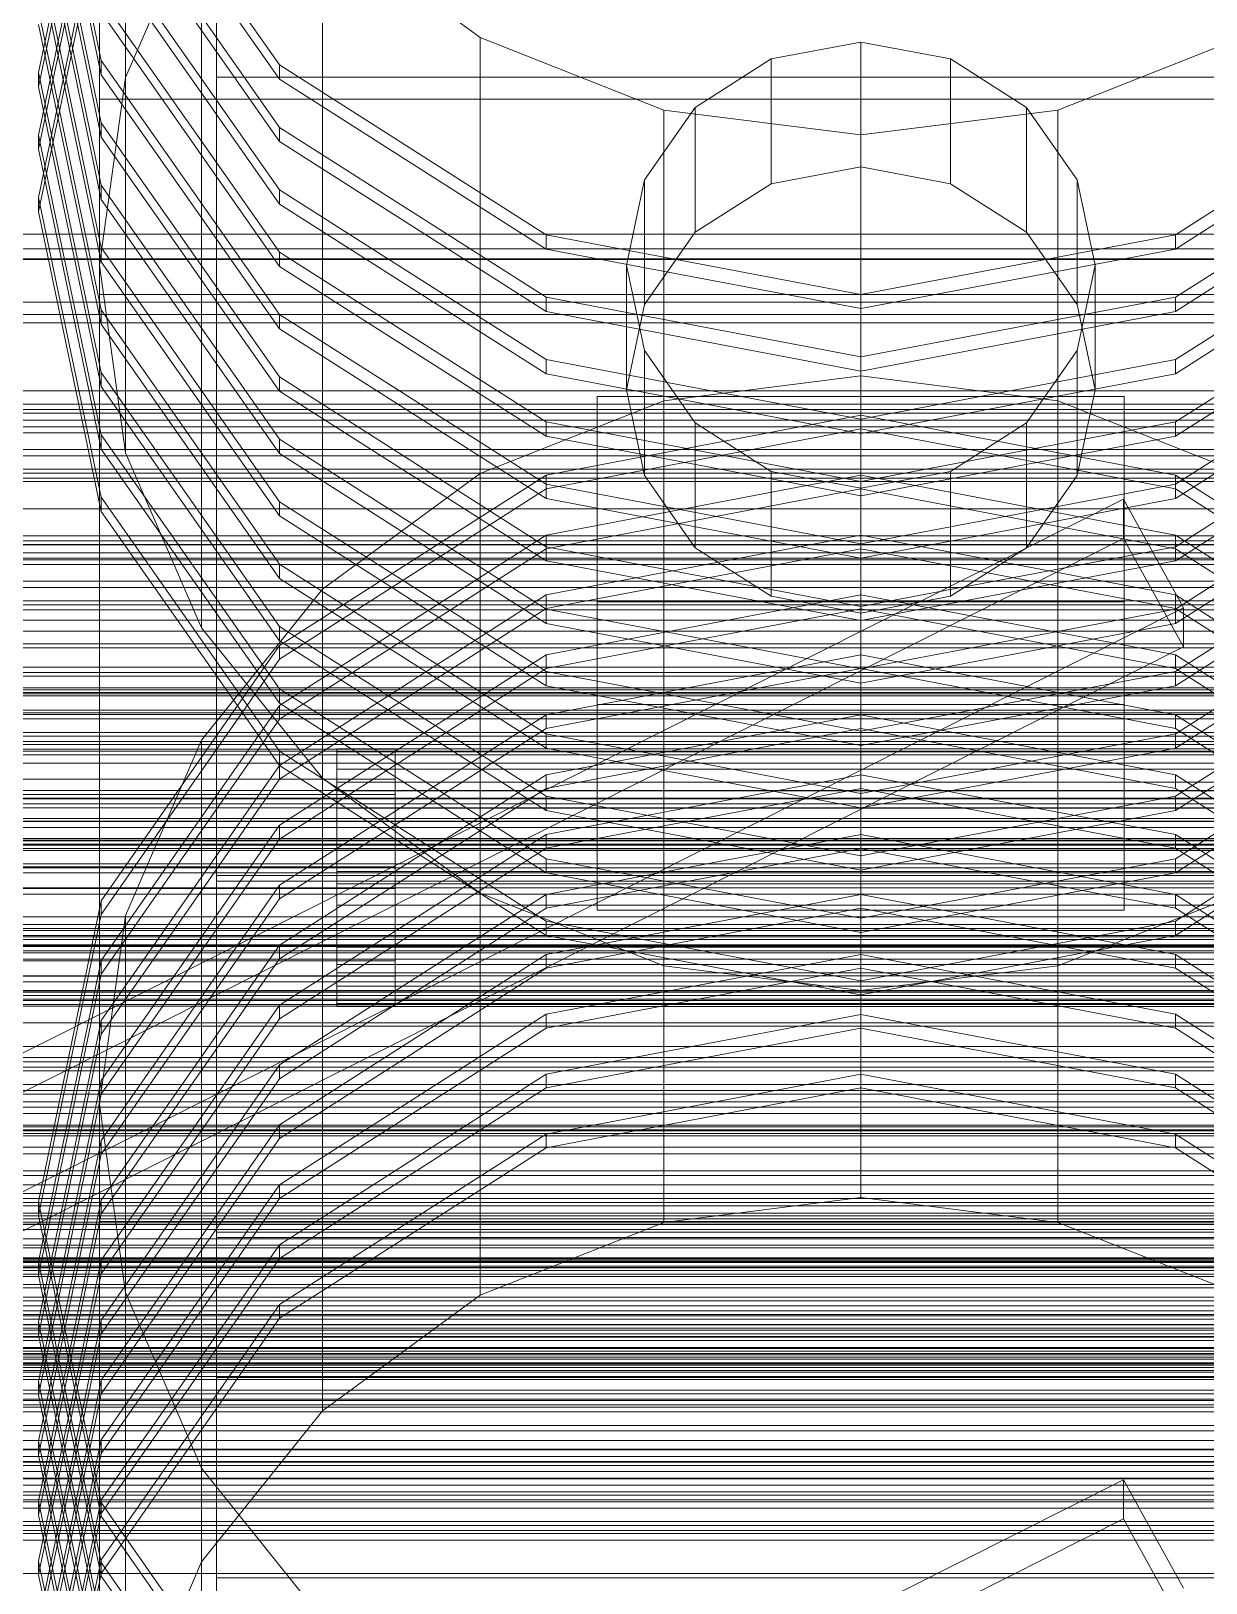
# Model space of a CAD drawing. Header units: millimetres. Extents: x -1970 to 59977, y -65068 to 6837.
# Drawn here: x 488.3 to 688.9, y -32630.4 to -32365.4 of the extents above; entities that cross this region are included whole.
import ezdxf

# ---------------------------------------------------------------- set-up
doc = ezdxf.new("R2010")
doc.units = ezdxf.units.MM
for name, color, linetype, lineweight in [('frontal_C01', 7, 'Continuous', 0), ('frontal_C02', 7, 'Continuous', 0), ('frontal_C03', 7, 'Continuous', 0), ('frontal_C03-dry', 7, 'Continuous', 0)]:
    doc.layers.add(name, color=color, linetype=linetype, lineweight=lineweight)

msp = doc.modelspace()

# ---------------------------------------------------------------- linework, layer by layer
at = {"layer": 'frontal_C01'}
for p, q in [((504.43, -32373.32), (504.43, -32227.219)), ((500, -32405.37), (500, -32259.269)), ((504.43, -32437.42), (504.43, -32291.319)), ((520, -32373.267), (520, -32312.392)), ((520, -32510.523), (520, -32312.392)), ((489.6, -32319.231), (500.287, -32370.411)), ((500.287, -32321.318), (489.6, -32372.497)), ((500.287, -32372.846), (489.6, -32321.666)), ((489.6, -32374.932), (500.287, -32323.753)), ((517.417, -32467.286), (517.417, -32321.185)), ((500.287, -32327.798), (530.722, -32371.186)), ((489.6, -32329.885), (500.287, -32381.064)), ((530.722, -32373.621), (500.287, -32330.233)), ((500.287, -32331.971), (489.6, -32383.151)), ((500.287, -32383.499), (489.6, -32332.32)), ((489.6, -32385.586), (500.287, -32334.406)), ((500.287, -32338.451), (530.722, -32381.839)), ((489.6, -32340.538), (500.287, -32391.717)), ((530.722, -32384.274), (500.287, -32340.886)), ((500.287, -32342.624), (489.6, -32393.804)), ((500.287, -32394.152), (489.6, -32342.973)), ((504.43, -32373.32), (517.417, -32343.454)), ((489.6, -32396.239), (500.287, -32345.059)), ((538.076, -32346.832), (565, -32366.511)), ((538.076, -32492.932), (538.076, -32346.832)), ((500.287, -32349.105), (530.722, -32392.492)), ((489.6, -32351.191), (500.287, -32402.37)), ((530.722, -32394.927), (500.287, -32351.54)), ((500.287, -32404.805), (489.6, -32353.626)), ((500.287, -32359.758), (530.722, -32403.146)), ((489.6, -32361.844), (500.287, -32413.024)), ((530.722, -32405.581), (500.287, -32362.193)), ((500.287, -32415.459), (489.6, -32364.279)), ((565, -32366.511), (596.354, -32378.882)), ((565, -32512.611), (565, -32366.511)), ((630, -32367.268), (614.693, -32370.168)), ((645.307, -32370.168), (630, -32367.268)), ((630, -32388.574), (630, -32367.268)), ((663.646, -32378.882), (695, -32366.511)), ((500.287, -32370.411), (530.722, -32413.799)), ((500.287, -32372.846), (500.287, -32370.411)), ((530.722, -32371.186), (576.271, -32400.177)), ((530.722, -32373.621), (530.722, -32371.186)), ((614.693, -32370.168), (601.716, -32378.428)), ((614.693, -32391.475), (614.693, -32370.168)), ((658.284, -32378.428), (645.307, -32370.168)), ((645.307, -32391.475), (645.307, -32370.168)), ((683.729, -32400.177), (729.278, -32371.186)), ((489.6, -32372.497), (500.287, -32423.677)), ((489.6, -32374.932), (489.6, -32372.497)), ((500, -32405.37), (504.43, -32373.32)), ((530.722, -32416.234), (500.287, -32372.846)), ((740, -32373.267), (520, -32373.267)), ((520, -32373.267), (520, -32571.398)), ((576.271, -32402.612), (530.722, -32373.621)), ((729.278, -32373.621), (683.729, -32402.612)), ((500.287, -32426.112), (489.6, -32374.932)), ((500, -32535.289), (500, -32377.013)), ((500, -32377.013), (760, -32377.013)), ((500, -32410.353), (500, -32377.013)), ((601.716, -32378.428), (593.045, -32390.789)), ((596.354, -32378.882), (630, -32383.101)), ((596.354, -32524.982), (596.354, -32378.882)), ((601.716, -32399.734), (601.716, -32378.428)), ((630, -32383.101), (663.646, -32378.882)), ((666.955, -32390.789), (658.284, -32378.428)), ((658.284, -32399.734), (658.284, -32378.428)), ((663.646, -32524.982), (663.646, -32378.882)), ((500.287, -32381.064), (530.722, -32424.452)), ((500.287, -32383.499), (500.287, -32381.064)), ((530.722, -32381.839), (576.271, -32410.83)), ((530.722, -32384.274), (530.722, -32381.839)), ((683.729, -32410.83), (729.278, -32381.839)), ((489.6, -32383.151), (500.287, -32434.33)), ((489.6, -32385.586), (489.6, -32383.151)), ((530.722, -32426.887), (500.287, -32383.499)), ((576.271, -32413.265), (530.722, -32384.274)), ((630, -32529.202), (630, -32383.101)), ((729.278, -32384.274), (683.729, -32413.265)), ((500.287, -32436.765), (489.6, -32385.586)), ((614.693, -32391.475), (630, -32388.574)), ((630, -32388.574), (645.307, -32391.475)), ((500.287, -32391.717), (530.722, -32435.105)), ((500.287, -32394.152), (500.287, -32391.717)), ((530.722, -32392.492), (576.271, -32421.483)), ((530.722, -32394.927), (530.722, -32392.492)), ((593.045, -32390.789), (590, -32405.37)), ((593.045, -32412.095), (593.045, -32390.789)), ((601.716, -32399.734), (614.693, -32391.475)), ((645.307, -32391.475), (658.284, -32399.734)), ((670, -32405.37), (666.955, -32390.789)), ((666.955, -32412.095), (666.955, -32390.789)), ((683.729, -32421.483), (729.278, -32392.492)), ((489.6, -32393.804), (500.287, -32444.983)), ((489.6, -32396.239), (489.6, -32393.804)), ((530.722, -32437.54), (500.287, -32394.152)), ((576.271, -32423.918), (530.722, -32394.927)), ((729.278, -32394.927), (683.729, -32423.918)), ((500.287, -32447.418), (489.6, -32396.239)), ((576.271, -32400.177), (630, -32410.357)), ((576.271, -32402.612), (576.271, -32400.177)), ((593.045, -32412.095), (601.716, -32399.734)), ((630, -32410.357), (683.729, -32400.177)), ((658.284, -32399.734), (666.955, -32412.095)), ((683.729, -32402.612), (683.729, -32400.177)), ((500.287, -32402.37), (530.722, -32445.758)), ((500.287, -32404.805), (500.287, -32402.37)), ((530.722, -32403.146), (576.271, -32432.136)), ((530.722, -32405.581), (530.722, -32403.146)), ((630, -32412.792), (576.271, -32402.612)), ((683.729, -32402.612), (630, -32412.792)), ((683.729, -32432.136), (729.278, -32403.146)), ((485, -32404.265), (775, -32404.265)), ((504.43, -32437.42), (500, -32405.37)), ((530.722, -32448.193), (500.287, -32404.805)), ((576.271, -32434.571), (530.722, -32405.581)), ((590, -32405.37), (593.045, -32419.951)), ((590, -32426.676), (590, -32405.37)), ((666.955, -32419.951), (670, -32405.37)), ((670, -32405.37), (670, -32426.676)), ((729.278, -32405.581), (683.729, -32434.571)), ((760, -32410.353), (500, -32410.353)), ((500, -32410.353), (500, -32568.629)), ((576.271, -32410.83), (630, -32421.01)), ((576.271, -32413.265), (576.271, -32410.83)), ((630, -32412.792), (630, -32410.357)), ((630, -32421.01), (683.729, -32410.83)), ((683.729, -32413.265), (683.729, -32410.83)), ((775, -32413.791), (485, -32413.791)), ((500.287, -32413.024), (530.722, -32456.411)), ((500.287, -32415.459), (500.287, -32413.024)), ((530.722, -32413.799), (576.271, -32442.789)), ((530.722, -32416.234), (530.722, -32413.799)), ((630, -32423.445), (576.271, -32413.265)), ((590, -32426.676), (593.045, -32412.095)), ((683.729, -32413.265), (630, -32423.445)), ((666.955, -32412.095), (670, -32426.676)), ((683.729, -32442.789), (729.278, -32413.799)), ((530.722, -32458.846), (500.287, -32415.459)), ((576.271, -32445.225), (530.722, -32416.234)), ((729.278, -32416.234), (683.729, -32445.225)), ((576.271, -32421.483), (630, -32431.663)), ((576.271, -32423.918), (576.271, -32421.483)), ((593.045, -32419.951), (601.716, -32432.312)), ((593.045, -32441.257), (593.045, -32419.951)), ((630, -32423.445), (630, -32421.01)), ((630, -32431.663), (683.729, -32421.483)), ((658.284, -32432.312), (666.955, -32419.951)), ((666.955, -32441.257), (666.955, -32419.951)), ((683.729, -32423.918), (683.729, -32421.483)), ((500.287, -32423.677), (530.722, -32467.065)), ((500.287, -32426.112), (500.287, -32423.677)), ((530.722, -32424.452), (576.271, -32453.443)), ((530.722, -32426.887), (530.722, -32424.452)), ((630, -32434.098), (576.271, -32423.918)), ((683.729, -32423.918), (630, -32434.098)), ((683.729, -32453.443), (729.278, -32424.452)), ((530.722, -32469.5), (500.287, -32426.112)), ((576.271, -32455.878), (530.722, -32426.887)), ((593.045, -32441.257), (590, -32426.676)), ((670, -32426.676), (666.955, -32441.257)), ((729.278, -32426.887), (683.729, -32455.878)), ((576.271, -32432.136), (630, -32442.317)), ((576.271, -32434.571), (576.271, -32432.136)), ((601.716, -32432.312), (614.693, -32440.572)), ((601.716, -32453.619), (601.716, -32432.312)), ((630, -32434.098), (630, -32431.663)), ((630, -32442.317), (683.729, -32432.136)), ((645.307, -32440.572), (658.284, -32432.312)), ((658.284, -32453.619), (658.284, -32432.312)), ((683.729, -32434.571), (683.729, -32432.136)), ((500.287, -32434.33), (530.722, -32477.718)), ((500.287, -32436.765), (500.287, -32434.33)), ((530.722, -32435.105), (576.271, -32464.096)), ((530.722, -32437.54), (530.722, -32435.105)), ((630, -32444.752), (576.271, -32434.571)), ((683.729, -32434.571), (630, -32444.752)), ((683.729, -32464.096), (729.278, -32435.105)), ((530.722, -32480.153), (500.287, -32436.765)), ((517.417, -32467.286), (504.43, -32437.42)), ((576.271, -32466.531), (530.722, -32437.54)), ((729.278, -32437.54), (683.729, -32466.531)), ((415, -32442.323), (760, -32442.323)), ((576.271, -32442.789), (630, -32452.97)), ((576.271, -32445.225), (576.271, -32442.789)), ((601.716, -32453.619), (593.045, -32441.257)), ((614.693, -32440.572), (630, -32443.472)), ((614.693, -32461.878), (614.693, -32440.572)), ((630, -32443.472), (645.307, -32440.572)), ((630, -32444.752), (630, -32442.317)), ((630, -32452.97), (683.729, -32442.789)), ((645.307, -32461.878), (645.307, -32440.572)), ((666.955, -32441.257), (658.284, -32453.619)), ((683.729, -32445.225), (683.729, -32442.789)), ((424.864, -32571.059), (674.864, -32445.322)), ((500.287, -32444.983), (530.722, -32488.371)), ((500.287, -32447.418), (500.287, -32444.983)), ((630, -32455.405), (576.271, -32445.225)), ((630, -32464.778), (630, -32443.472)), ((683.729, -32445.225), (630, -32455.405)), ((674.864, -32452.019), (674.864, -32445.322)), ((674.864, -32445.322), (685.136, -32463.854)), ((530.722, -32490.806), (500.287, -32447.418)), ((530.722, -32445.758), (576.271, -32474.749)), ((530.722, -32448.193), (530.722, -32445.758)), ((576.271, -32477.184), (530.722, -32448.193)), ((683.729, -32474.749), (729.278, -32445.758)), ((729.278, -32448.193), (683.729, -32477.184)), ((674.864, -32452.019), (424.864, -32577.756)), ((576.271, -32453.443), (630, -32463.623)), ((576.271, -32455.878), (576.271, -32453.443)), ((614.693, -32461.878), (601.716, -32453.619)), ((630, -32455.405), (630, -32452.97)), ((630, -32463.623), (683.729, -32453.443)), ((658.284, -32453.619), (645.307, -32461.878)), ((685.136, -32470.55), (674.864, -32452.019)), ((683.729, -32455.878), (683.729, -32453.443)), ((760, -32454.498), (415, -32454.498)), ((760, -32455.659), (415, -32455.659)), ((630, -32466.058), (576.271, -32455.878)), ((683.729, -32455.878), (630, -32466.058)), ((530.722, -32456.411), (576.271, -32485.402)), ((530.722, -32458.846), (530.722, -32456.411)), ((576.271, -32487.837), (530.722, -32458.846)), ((683.729, -32485.402), (729.278, -32456.411)), ((729.278, -32458.846), (683.729, -32487.837)), ((435.136, -32589.591), (685.136, -32463.854)), ((576.271, -32464.096), (630, -32474.276)), ((576.271, -32466.531), (576.271, -32464.096)), ((630, -32464.778), (614.693, -32461.878)), ((645.307, -32461.878), (630, -32464.778)), ((630, -32466.058), (630, -32463.623)), ((630, -32474.276), (683.729, -32464.096)), ((683.729, -32466.531), (683.729, -32464.096)), ((685.136, -32463.854), (685.136, -32470.55)), ((630, -32476.711), (576.271, -32466.531)), ((683.729, -32466.531), (630, -32476.711)), ((415, -32467.834), (760, -32467.834)), ((538.076, -32492.932), (517.417, -32467.286)), ((530.722, -32467.065), (576.271, -32496.055)), ((530.722, -32469.5), (530.722, -32467.065)), ((576.271, -32498.49), (530.722, -32469.5)), ((683.729, -32496.055), (729.278, -32467.065)), ((729.278, -32469.5), (683.729, -32498.49)), ((435.136, -32596.287), (685.136, -32470.55)), ((576.271, -32474.749), (630, -32484.929)), ((576.271, -32477.184), (576.271, -32474.749)), ((630, -32476.711), (630, -32474.276)), ((630, -32484.929), (683.729, -32474.749)), ((683.729, -32477.184), (683.729, -32474.749)), ((630, -32487.364), (576.271, -32477.184)), ((683.729, -32477.184), (630, -32487.364)), ((530.722, -32477.718), (576.271, -32506.709)), ((530.722, -32480.153), (530.722, -32477.718)), ((576.271, -32509.144), (530.722, -32480.153)), ((683.729, -32506.709), (729.278, -32477.718)), ((729.278, -32480.153), (683.729, -32509.144)), ((576.271, -32485.402), (630, -32495.582)), ((576.271, -32487.837), (576.271, -32485.402)), ((630, -32487.364), (630, -32484.929)), ((630, -32495.582), (683.729, -32485.402)), ((683.729, -32487.837), (683.729, -32485.402)), ((550.5, -32488.021), (450.5, -32488.021)), ((540.5, -32488.988), (540.5, -32487.969)), ((540.5, -32487.969), (540.5, -32488.448)), ((540.5, -32487.969), (815, -32487.969)), ((550.5, -32488.988), (550.5, -32488.021)), ((550.5, -32488.021), (550.5, -32490.391)), ((630, -32498.017), (576.271, -32487.837)), ((683.729, -32487.837), (630, -32498.017)), ((550.5, -32488.988), (450.5, -32488.988)), ((550.5, -32490.391), (450.5, -32490.391)), ((530.722, -32488.371), (576.271, -32517.362)), ((530.722, -32490.806), (530.722, -32488.371)), ((540.5, -32488.448), (540.5, -32490.391)), ((540.5, -32488.448), (815, -32488.448)), ((540.5, -32491.435), (540.5, -32488.988)), ((540.5, -32488.988), (815, -32488.988)), ((540.5, -32490.391), (540.5, -32493.667)), ((540.5, -32490.391), (815, -32490.391)), ((550.5, -32493.146), (550.5, -32488.988)), ((550.5, -32490.391), (550.5, -32495.738)), ((683.729, -32517.362), (729.278, -32488.371)), ((550.5, -32493.146), (450.5, -32493.146)), ((576.271, -32519.797), (530.722, -32490.806)), ((565, -32512.611), (538.076, -32492.932)), ((540.5, -32495.144), (540.5, -32491.435)), ((540.5, -32491.435), (815, -32491.435)), ((550.5, -32499.861), (550.5, -32493.146)), ((729.278, -32490.806), (683.729, -32519.797)), ((550.5, -32495.738), (450.5, -32495.738)), ((540.5, -32493.667), (540.5, -32498.052)), ((540.5, -32493.667), (815, -32493.667)), ((540.5, -32499.861), (540.5, -32495.144)), ((540.5, -32495.144), (815, -32495.144)), ((550.5, -32495.738), (550.5, -32503.248)), ((630, -32498.017), (630, -32495.582)), ((540.5, -32498.052), (540.5, -32503.248)), ((540.5, -32498.052), (815, -32498.052)), ((576.271, -32496.055), (630, -32506.236)), ((576.271, -32498.49), (576.271, -32496.055)), ((630, -32508.671), (576.271, -32498.49)), ((630, -32506.236), (683.729, -32496.055)), ((683.729, -32498.49), (630, -32508.671)), ((683.729, -32498.49), (683.729, -32496.055)), ((550.5, -32499.861), (450.5, -32499.861)), ((540.5, -32505.265), (540.5, -32499.861)), ((540.5, -32499.861), (815, -32499.861)), ((550.5, -32508.111), (550.5, -32499.861)), ((450.5, -32503.248), (550.5, -32503.248)), ((540.5, -32503.248), (540.5, -32508.9)), ((815, -32503.248), (540.5, -32503.248)), ((550.5, -32503.248), (550.5, -32511.777)), ((540.5, -32510.989), (540.5, -32505.265)), ((540.5, -32505.265), (815, -32505.265)), ((630, -32508.671), (630, -32506.236)), ((550.5, -32508.111), (450.5, -32508.111)), ((540.5, -32508.9), (540.5, -32514.623)), ((540.5, -32508.9), (815, -32508.9)), ((550.5, -32516.641), (550.5, -32508.111)), ((576.271, -32506.709), (630, -32516.889)), ((576.271, -32509.144), (576.271, -32506.709)), ((630, -32519.324), (576.271, -32509.144)), ((630, -32516.889), (683.729, -32506.709)), ((683.729, -32509.144), (630, -32519.324)), ((683.729, -32509.144), (683.729, -32506.709)), ((550.5, -32511.777), (450.5, -32511.777)), ((520, -32570.446), (520, -32509.57)), ((520, -32509.57), (740, -32509.57)), ((520, -32568.629), (520, -32509.57)), ((740, -32510.523), (520, -32510.523)), ((520, -32510.523), (520, -32571.398)), ((540.5, -32516.641), (540.5, -32510.989)), ((540.5, -32510.989), (815, -32510.989)), ((550.5, -32511.777), (550.5, -32520.028)), ((596.354, -32524.982), (565, -32512.611)), ((695, -32512.611), (663.646, -32524.982)), ((550.5, -32516.641), (450.5, -32516.641)), ((540.5, -32514.623), (540.5, -32520.028)), ((540.5, -32514.623), (815, -32514.623)), ((540.5, -32521.836), (540.5, -32516.641)), ((540.5, -32516.641), (815, -32516.641)), ((550.5, -32524.151), (550.5, -32516.641)), ((630, -32519.324), (630, -32516.889)), ((576.271, -32517.362), (630, -32527.542)), ((576.271, -32519.797), (576.271, -32517.362)), ((630, -32529.977), (576.271, -32519.797)), ((630, -32527.542), (683.729, -32517.362)), ((683.729, -32519.797), (630, -32529.977)), ((683.729, -32519.797), (683.729, -32517.362)), ((420, -32521.583), (823, -32521.583)), ((550.5, -32520.028), (450.5, -32520.028)), ((540.5, -32520.028), (540.5, -32524.745)), ((540.5, -32520.028), (815, -32520.028)), ((540.5, -32526.222), (540.5, -32521.836)), ((540.5, -32521.836), (815, -32521.836)), ((550.5, -32520.028), (550.5, -32526.743)), ((550.5, -32524.151), (450.5, -32524.151)), ((540.5, -32524.745), (540.5, -32528.453)), ((540.5, -32524.745), (815, -32524.745)), ((550.5, -32529.498), (550.5, -32524.151)), ((630, -32529.202), (596.354, -32524.982)), ((663.646, -32524.982), (630, -32529.202)), ((550.5, -32526.743), (450.5, -32526.743)), ((540.5, -32529.498), (540.5, -32526.222)), ((540.5, -32526.222), (815, -32526.222)), ((550.5, -32526.743), (550.5, -32530.901)), ((630, -32529.977), (630, -32527.542)), ((823, -32529.193), (420, -32529.193)), ((550.5, -32529.498), (450.5, -32529.498)), ((540.5, -32528.453), (540.5, -32530.901)), ((540.5, -32528.453), (815, -32528.453)), ((540.5, -32531.441), (540.5, -32529.498)), ((540.5, -32529.498), (815, -32529.498)), ((550.5, -32531.868), (550.5, -32529.498)), ((550.5, -32530.901), (450.5, -32530.901)), ((550.5, -32531.868), (450.5, -32531.868)), ((540.5, -32530.901), (540.5, -32531.92)), ((540.5, -32530.901), (815, -32530.901)), ((540.5, -32531.92), (540.5, -32531.441)), ((540.5, -32531.441), (815, -32531.441)), ((540.5, -32531.92), (815, -32531.92)), ((550.5, -32530.901), (550.5, -32531.868)), ((760, -32535.289), (500, -32535.289)), ((500, -32535.289), (500, -32568.629)), ((823, -32540.634), (420, -32540.634)), ((420, -32548.244), (823, -32548.244)), ((500, -32568.629), (760, -32568.629)), ((740, -32568.629), (520, -32568.629)), ((520, -32568.629), (520, -32629.504)), ((740, -32570.446), (520, -32570.446)), ((520, -32570.446), (520, -32629.504)), ((520, -32571.398), (740, -32571.398)), ((415, -32609.73), (760, -32609.73)), ((424.864, -32738.466), (674.864, -32612.73)), ((674.864, -32619.426), (674.864, -32612.73)), ((674.864, -32612.73), (685.136, -32631.261)), ((674.864, -32619.426), (424.864, -32745.163)), ((685.136, -32637.957), (674.864, -32619.426)), ((760, -32621.905), (415, -32621.905)), ((760, -32623.066), (415, -32623.066)), ((520, -32629.504), (740, -32629.504))]:
    msp.add_line(p, q, dxfattribs=at)
at = {"layer": 'frontal_C02'}
for p, q in [((630, -32424.282), (596.354, -32428.518)), ((663.646, -32428.518), (630, -32424.282)), ((630, -32564.569), (630, -32424.282)), ((596.354, -32428.518), (565, -32440.938)), ((585, -32462.87), (585, -32427.798)), ((585, -32427.798), (675, -32427.798)), ((585, -32480.397), (585, -32427.798)), ((596.354, -32568.806), (596.354, -32428.518)), ((695, -32440.938), (663.646, -32428.518)), ((663.646, -32568.806), (663.646, -32428.518)), ((675, -32427.798), (675, -32462.87)), ((675, -32427.798), (675, -32480.397)), ((630, -32430.995), (576.271, -32441.216)), ((683.729, -32441.216), (630, -32430.995)), ((630, -32433.333), (630, -32430.995)), ((576.271, -32443.554), (630, -32433.333)), ((630, -32433.333), (683.729, -32443.554)), ((576.271, -32441.216), (530.722, -32470.322)), ((565, -32440.938), (538.076, -32460.695)), ((565, -32581.226), (565, -32440.938)), ((576.271, -32443.554), (576.271, -32441.216)), ((630, -32441.224), (576.271, -32451.445)), ((683.729, -32451.445), (630, -32441.224)), ((630, -32443.563), (630, -32441.224)), ((729.278, -32470.322), (683.729, -32441.216)), ((683.729, -32443.554), (683.729, -32441.216)), ((530.722, -32472.66), (576.271, -32443.554)), ((576.271, -32453.783), (630, -32443.563)), ((630, -32443.563), (683.729, -32453.783)), ((683.729, -32443.554), (729.278, -32472.66)), ((576.271, -32451.445), (530.722, -32480.551)), ((576.271, -32453.783), (576.271, -32451.445)), ((630, -32451.454), (576.271, -32461.674)), ((683.729, -32461.674), (630, -32451.454)), ((630, -32453.792), (630, -32451.454)), ((729.278, -32480.551), (683.729, -32451.445)), ((683.729, -32453.783), (683.729, -32451.445)), ((530.722, -32482.889), (576.271, -32453.783)), ((576.271, -32464.012), (630, -32453.792)), ((630, -32453.792), (683.729, -32464.012)), ((683.729, -32453.783), (729.278, -32482.889)), ((538.076, -32460.695), (517.417, -32486.444)), ((538.076, -32600.983), (538.076, -32460.695)), ((576.271, -32461.674), (530.722, -32490.78)), ((530.722, -32493.119), (576.271, -32464.012)), ((576.271, -32464.012), (576.271, -32461.674)), ((630, -32461.683), (576.271, -32471.904)), ((576.271, -32474.242), (630, -32464.021)), ((675, -32462.87), (585, -32462.87)), ((585, -32462.87), (585, -32515.469)), ((683.729, -32471.904), (630, -32461.683)), ((630, -32464.021), (630, -32461.683)), ((630, -32464.021), (683.729, -32474.242)), ((675, -32515.469), (675, -32462.87)), ((729.278, -32490.78), (683.729, -32461.674)), ((683.729, -32464.012), (683.729, -32461.674)), ((683.729, -32464.012), (729.278, -32493.119)), ((530.722, -32470.322), (500.287, -32513.882)), ((530.722, -32472.66), (530.722, -32470.322)), ((576.271, -32471.904), (530.722, -32501.01)), ((576.271, -32474.242), (576.271, -32471.904)), ((630, -32471.912), (576.271, -32482.133)), ((683.729, -32482.133), (630, -32471.912)), ((630, -32474.25), (630, -32471.912)), ((729.278, -32501.01), (683.729, -32471.904)), ((683.729, -32474.242), (683.729, -32471.904)), ((500.287, -32516.22), (530.722, -32472.66)), ((530.722, -32503.348), (576.271, -32474.242)), ((576.271, -32484.471), (630, -32474.25)), ((630, -32474.25), (683.729, -32484.471)), ((683.729, -32474.242), (729.278, -32503.348)), ((530.722, -32480.551), (500.287, -32524.111)), ((530.722, -32482.889), (530.722, -32480.551)), ((576.271, -32482.133), (530.722, -32511.239)), ((576.271, -32484.471), (576.271, -32482.133)), ((630, -32482.142), (576.271, -32492.362)), ((675, -32480.397), (585, -32480.397)), ((585, -32480.397), (585, -32515.469)), ((683.729, -32492.362), (630, -32482.142)), ((630, -32484.48), (630, -32482.142)), ((675, -32515.469), (675, -32480.397)), ((729.278, -32511.239), (683.729, -32482.133)), ((683.729, -32484.471), (683.729, -32482.133)), ((500.287, -32526.449), (530.722, -32482.889)), ((530.722, -32513.577), (576.271, -32484.471)), ((576.271, -32494.7), (630, -32484.48)), ((630, -32484.48), (683.729, -32494.7)), ((683.729, -32484.471), (729.278, -32513.577)), ((517.417, -32486.444), (504.43, -32516.428)), ((517.417, -32626.731), (517.417, -32486.444)), ((530.722, -32490.78), (500.287, -32534.341)), ((500.287, -32536.679), (530.722, -32493.119)), ((530.722, -32493.119), (530.722, -32490.78)), ((576.271, -32492.362), (530.722, -32521.468)), ((576.271, -32494.7), (576.271, -32492.362)), ((630, -32492.371), (576.271, -32502.592)), ((683.729, -32502.592), (630, -32492.371)), ((630, -32494.709), (630, -32492.371)), ((729.278, -32521.468), (683.729, -32492.362)), ((683.729, -32494.7), (683.729, -32492.362)), ((530.722, -32523.806), (576.271, -32494.7)), ((576.271, -32504.93), (630, -32494.709)), ((630, -32494.709), (683.729, -32504.93)), ((683.729, -32494.7), (729.278, -32523.806)), ((530.722, -32501.01), (500.287, -32544.57)), ((530.722, -32503.348), (530.722, -32501.01)), ((500.287, -32546.908), (530.722, -32503.348)), ((576.271, -32502.592), (530.722, -32531.698)), ((576.271, -32504.93), (576.271, -32502.592)), ((630, -32502.6), (576.271, -32512.821)), ((683.729, -32512.821), (630, -32502.6)), ((630, -32504.938), (630, -32502.6)), ((729.278, -32531.698), (683.729, -32502.592)), ((683.729, -32504.93), (683.729, -32502.592)), ((530.722, -32534.036), (576.271, -32504.93)), ((576.271, -32515.159), (630, -32504.938)), ((630, -32504.938), (683.729, -32515.159)), ((683.729, -32504.93), (729.278, -32534.036)), ((530.722, -32511.239), (500.287, -32554.799)), ((530.722, -32513.577), (530.722, -32511.239)), ((500.287, -32513.882), (489.6, -32565.265)), ((500.287, -32557.137), (530.722, -32513.577)), ((500.287, -32516.22), (500.287, -32513.882)), ((576.271, -32512.821), (530.722, -32541.927)), ((576.271, -32515.159), (576.271, -32512.821)), ((630, -32512.829), (576.271, -32523.05)), ((683.729, -32523.05), (630, -32512.829)), ((630, -32515.168), (630, -32512.829)), ((729.278, -32541.927), (683.729, -32512.821)), ((683.729, -32515.159), (683.729, -32512.821)), ((489.6, -32567.603), (500.287, -32516.22)), ((504.43, -32516.428), (500, -32548.606)), ((504.43, -32656.716), (504.43, -32516.428)), ((530.722, -32544.265), (576.271, -32515.159)), ((576.271, -32525.388), (630, -32515.168)), ((585, -32515.469), (675, -32515.469)), ((630, -32515.168), (683.729, -32525.388)), ((683.729, -32515.159), (729.278, -32544.265)), ((530.722, -32521.468), (500.287, -32565.029)), ((530.722, -32523.806), (530.722, -32521.468)), ((500.287, -32524.111), (489.6, -32575.494)), ((500.287, -32567.367), (530.722, -32523.806)), ((500.287, -32526.449), (500.287, -32524.111)), ((576.271, -32523.05), (530.722, -32552.156)), ((576.271, -32525.388), (576.271, -32523.05)), ((630, -32523.059), (576.271, -32533.279)), ((683.729, -32533.279), (630, -32523.059)), ((630, -32525.397), (630, -32523.059)), ((729.278, -32552.156), (683.729, -32523.05)), ((683.729, -32525.388), (683.729, -32523.05)), ((489.6, -32577.832), (500.287, -32526.449)), ((530.722, -32554.494), (576.271, -32525.388)), ((576.271, -32535.618), (630, -32525.397)), ((630, -32525.397), (683.729, -32535.618)), ((683.729, -32525.388), (729.278, -32554.494)), ((530.722, -32531.698), (500.287, -32575.258)), ((530.722, -32534.036), (530.722, -32531.698)), ((500.287, -32534.341), (489.6, -32585.723)), ((500.287, -32577.596), (530.722, -32534.036)), ((500.287, -32536.679), (500.287, -32534.341)), ((576.271, -32533.279), (530.722, -32562.385)), ((530.722, -32564.724), (576.271, -32535.618)), ((576.271, -32535.618), (576.271, -32533.279)), ((630, -32533.288), (576.271, -32543.509)), ((576.271, -32545.847), (630, -32535.626)), ((683.729, -32543.509), (630, -32533.288)), ((630, -32535.626), (630, -32533.288)), ((630, -32535.626), (683.729, -32545.847)), ((729.278, -32562.385), (683.729, -32533.279)), ((683.729, -32535.618), (683.729, -32533.279)), ((683.729, -32535.618), (729.278, -32564.724)), ((489.6, -32588.062), (500.287, -32536.679)), ((530.722, -32541.927), (500.287, -32585.487)), ((530.722, -32544.265), (530.722, -32541.927)), ((576.271, -32543.509), (530.722, -32572.615)), ((576.271, -32545.847), (576.271, -32543.509)), ((630, -32543.517), (576.271, -32553.738)), ((683.729, -32553.738), (630, -32543.517)), ((630, -32545.855), (630, -32543.517)), ((729.278, -32572.615), (683.729, -32543.509)), ((683.729, -32545.847), (683.729, -32543.509)), ((500.287, -32544.57), (489.6, -32595.953)), ((500.287, -32587.825), (530.722, -32544.265)), ((500.287, -32546.908), (500.287, -32544.57)), ((530.722, -32574.953), (576.271, -32545.847)), ((576.271, -32556.076), (630, -32545.855)), ((630, -32545.855), (683.729, -32556.076)), ((683.729, -32545.847), (729.278, -32574.953)), ((489.6, -32598.291), (500.287, -32546.908)), ((500, -32548.606), (504.43, -32580.783)), ((500, -32688.893), (500, -32548.606)), ((530.722, -32552.156), (500.287, -32595.716)), ((530.722, -32554.494), (530.722, -32552.156)), ((576.271, -32553.738), (530.722, -32582.844)), ((576.271, -32556.076), (576.271, -32553.738)), ((729.278, -32582.844), (683.729, -32553.738)), ((683.729, -32556.076), (683.729, -32553.738)), ((500.287, -32554.799), (489.6, -32606.182)), ((500.287, -32598.055), (530.722, -32554.494)), ((500.287, -32557.137), (500.287, -32554.799)), ((530.722, -32585.182), (576.271, -32556.076)), ((683.729, -32556.076), (729.278, -32585.182)), ((489.6, -32608.52), (500.287, -32557.137)), ((530.722, -32562.385), (500.287, -32605.946)), ((500.287, -32608.284), (530.722, -32564.724)), ((530.722, -32564.724), (530.722, -32562.385)), ((596.354, -32568.806), (630, -32564.569)), ((630, -32564.569), (663.646, -32568.806)), ((500.287, -32565.029), (489.6, -32616.411)), ((489.6, -32565.265), (500.287, -32616.648)), ((489.6, -32567.603), (489.6, -32565.265)), ((489.6, -32618.749), (500.287, -32567.367)), ((500.287, -32567.367), (500.287, -32565.029)), ((500.287, -32618.986), (489.6, -32567.603)), ((565, -32581.226), (596.354, -32568.806)), ((663.646, -32568.806), (695, -32581.226)), ((530.722, -32572.615), (500.287, -32616.175)), ((530.722, -32574.953), (530.722, -32572.615)), ((500.287, -32575.258), (489.6, -32626.641)), ((489.6, -32575.494), (500.287, -32626.877)), ((489.6, -32577.832), (489.6, -32575.494)), ((500.287, -32618.513), (530.722, -32574.953)), ((500.287, -32577.596), (500.287, -32575.258)), ((489.6, -32628.979), (500.287, -32577.596)), ((500.287, -32629.215), (489.6, -32577.832)), ((504.43, -32580.783), (517.417, -32610.768)), ((504.43, -32721.071), (504.43, -32580.783)), ((530.722, -32582.844), (500.287, -32626.404)), ((530.722, -32585.182), (530.722, -32582.844)), ((538.076, -32600.983), (565, -32581.226)), ((500.287, -32585.487), (489.6, -32636.87)), ((489.6, -32585.723), (500.287, -32637.106)), ((489.6, -32588.062), (489.6, -32585.723)), ((500.287, -32628.742), (530.722, -32585.182)), ((500.287, -32587.825), (500.287, -32585.487)), ((489.6, -32639.208), (500.287, -32587.825)), ((500.287, -32639.444), (489.6, -32588.062)), ((500.287, -32595.716), (489.6, -32647.099)), ((489.6, -32595.953), (500.287, -32647.336)), ((489.6, -32598.291), (489.6, -32595.953)), ((500.287, -32598.055), (500.287, -32595.716)), ((520, -32653.732), (520, -32595.279)), ((520, -32595.279), (740, -32595.279)), ((520, -32794.198), (520, -32595.279)), ((489.6, -32649.437), (500.287, -32598.055)), ((500.287, -32649.674), (489.6, -32598.291)), ((517.417, -32626.731), (538.076, -32600.983)), ((500.287, -32605.946), (489.6, -32657.328)), ((489.6, -32606.182), (500.287, -32657.565)), ((489.6, -32608.52), (489.6, -32606.182)), ((500.287, -32608.284), (500.287, -32605.946)), ((489.6, -32659.667), (500.287, -32608.284)), ((500.287, -32659.903), (489.6, -32608.52)), ((517.417, -32610.768), (538.076, -32636.516)), ((517.417, -32751.055), (517.417, -32610.768)), ((500.287, -32616.175), (489.6, -32667.558)), ((489.6, -32616.411), (500.287, -32667.794)), ((489.6, -32618.749), (489.6, -32616.411)), ((500.287, -32618.513), (500.287, -32616.175)), ((500.287, -32616.648), (530.722, -32660.208)), ((500.287, -32618.986), (500.287, -32616.648)), ((489.6, -32669.896), (500.287, -32618.513)), ((500.287, -32670.132), (489.6, -32618.749)), ((530.722, -32662.546), (500.287, -32618.986)), ((500.287, -32626.404), (489.6, -32677.787)), ((489.6, -32626.641), (500.287, -32678.023)), ((489.6, -32628.979), (489.6, -32626.641)), ((500.287, -32628.742), (500.287, -32626.404)), ((500.287, -32626.877), (530.722, -32670.437)), ((500.287, -32629.215), (500.287, -32626.877)), ((504.43, -32656.716), (517.417, -32626.731)), ((489.6, -32680.125), (500.287, -32628.742)), ((500.287, -32680.362), (489.6, -32628.979)), ((530.722, -32672.775), (500.287, -32629.215))]:
    msp.add_line(p, q, dxfattribs=at)
at = {"layer": 'frontal_C03'}
for p, q in [((1250, -32400.062), (-1250, -32400.062)), ((1250, -32402.554), (-1250, -32402.554)), ((1250, -32404.381), (-1250, -32404.381)), ((1250, -32411.687), (-1250, -32411.687)), ((1250, -32415.216), (-1250, -32415.216)), ((1250, -32426.838), (-1250, -32426.838)), ((1250, -32429.109), (-1250, -32429.109)), ((1250, -32429.991), (-1250, -32429.991)), ((1250, -32430.644), (-1250, -32430.644)), ((1250, -32431.828), (-1250, -32431.828)), ((1250, -32432.952), (-1250, -32432.952)), ((-1250, -32434.009), (1250, -32434.009)), ((1250, -32436.861), (-1250, -32436.861)), ((1250, -32437.918), (-1250, -32437.918)), ((1250, -32440.226), (-1250, -32440.226)), ((1250, -32440.879), (-1250, -32440.879)), ((1250, -32441.761), (-1250, -32441.761)), ((1250, -32446.975), (-1250, -32446.975)), ((1250, -32451.567), (-1250, -32451.567)), ((1250, -32452.448), (-1250, -32452.448)), ((1250, -32453.087), (-1250, -32453.087)), ((1250, -32453.102), (-1250, -32453.102)), ((1250, -32455.409), (-1250, -32455.409)), ((-1250, -32456.467), (1250, -32456.467)), ((1250, -32459.319), (-1250, -32459.319)), ((1250, -32460.376), (-1250, -32460.376)), ((1250, -32462.683), (-1250, -32462.683)), ((1250, -32463.337), (-1250, -32463.337)), ((1250, -32464.218), (-1250, -32464.218)), ((1250, -32470.726), (-1250, -32470.726)), ((1250, -32474.025), (-1250, -32474.025)), ((1250, -32474.906), (-1250, -32474.906)), ((1250, -32475.56), (-1250, -32475.56)), ((1570, -32478.303), (-1570, -32478.303)), ((1570, -32478.562), (-1570, -32478.562)), ((-1250, -32477.542), (1250, -32477.542)), ((1250, -32477.867), (-1250, -32477.867)), ((-1250, -32478.924), (1250, -32478.924)), ((1570, -32481.347), (-1570, -32481.347)), ((1570, -32482.085), (-1570, -32482.085)), ((1250, -32481.776), (-1250, -32481.776)), ((1250, -32482.834), (-1250, -32482.834)), ((1250, -32485.141), (-1250, -32485.141)), ((1570, -32487.231), (-1570, -32487.231)), ((1250, -32485.795), (-1250, -32485.795)), ((1250, -32486.676), (-1250, -32486.676)), ((1570, -32488.335), (-1570, -32488.335)), ((-1570, -32495.059), (1570, -32495.059)), ((1570, -32496.361), (-1570, -32496.361)), ((1250, -32496.472), (-1250, -32496.472)), ((1250, -32496.482), (-1250, -32496.482)), ((1250, -32497.364), (-1250, -32497.364)), ((1250, -32498.017), (-1250, -32498.017)), ((1250, -32500.325), (-1250, -32500.325)), ((1570, -32503.639), (-1570, -32503.639)), ((-1250, -32501.382), (1250, -32501.382)), ((1250, -32503.528), (-1250, -32503.528)), ((1570, -32504.941), (-1570, -32504.941)), ((1250, -32504.234), (-1250, -32504.234)), ((1250, -32505.291), (-1250, -32505.291)), ((1250, -32507.599), (-1250, -32507.599)), ((1250, -32508.252), (-1250, -32508.252)), ((1250, -32509.134), (-1250, -32509.134)), ((1570, -32511.665), (-1570, -32511.665)), ((1570, -32512.769), (-1570, -32512.769)), ((1570, -32517.915), (-1570, -32517.915)), ((1570, -32518.653), (-1570, -32518.653)), ((1250, -32518.94), (-1250, -32518.94)), ((1250, -32519.821), (-1250, -32519.821)), ((1570, -32521.438), (-1570, -32521.438)), ((1570, -32521.697), (-1570, -32521.697)), ((1250, -32520.475), (-1250, -32520.475)), ((1250, -32522.458), (-1250, -32522.458)), ((1250, -32522.782), (-1250, -32522.782)), ((-1250, -32523.84), (1250, -32523.84)), ((1250, -32526.692), (-1250, -32526.692)), ((1250, -32527.749), (-1250, -32527.749)), ((1250, -32529.274), (-1250, -32529.274)), ((1250, -32530.056), (-1250, -32530.056)), ((1250, -32530.71), (-1250, -32530.71)), ((1250, -32531.591), (-1250, -32531.591)), ((1250, -32541.398), (-1250, -32541.398)), ((1250, -32542.279), (-1250, -32542.279)), ((1250, -32542.932), (-1250, -32542.932)), ((1250, -32545.24), (-1250, -32545.24)), ((-1250, -32546.297), (1250, -32546.297)), ((1250, -32546.913), (-1250, -32546.913)), ((1250, -32549.149), (-1250, -32549.149)), ((1250, -32550.207), (-1250, -32550.207)), ((-1250, -32552.223), (1250, -32552.223)), ((1250, -32552.514), (-1250, -32552.514)), ((1250, -32553.025), (-1250, -32553.025)), ((1250, -32553.167), (-1250, -32553.167)), ((-1250, -32553.605), (1250, -32553.605)), ((1250, -32554.049), (-1250, -32554.049)), ((-1250, -32555.943), (1250, -32555.943)), ((-1250, -32557.072), (1250, -32557.072)), ((-1250, -32560.791), (1250, -32560.791)), ((-1250, -32562.388), (1250, -32562.388)), ((1250, -32563.855), (-1250, -32563.855)), ((1250, -32564.737), (-1250, -32564.737)), ((1250, -32565.39), (-1250, -32565.39)), ((-1250, -32567.235), (1250, -32567.235)), ((1250, -32567.697), (-1250, -32567.697)), ((1250, -32568.172), (-1250, -32568.172)), ((-1250, -32568.755), (1250, -32568.755)), ((-1250, -32569.191), (1250, -32569.191)), ((1250, -32571.607), (-1250, -32571.607)), ((1250, -32572.664), (-1250, -32572.664)), ((-1268, -32575.209), (1268, -32575.209)), ((-1268, -32575.433), (1268, -32575.433)), ((1250, -32573.162), (-1250, -32573.162)), ((-1250, -32574.835), (1250, -32574.835)), ((1250, -32574.972), (-1250, -32574.972)), ((-1268, -32575.597), (1268, -32575.597)), ((-1268, -32576.255), (1268, -32576.255)), ((-1268, -32576.572), (1268, -32576.572)), ((-1268, -32577.619), (1268, -32577.619)), ((-1268, -32578.068), (1268, -32578.068)), ((1250, -32575.625), (-1250, -32575.625)), ((1250, -32576.506), (-1250, -32576.506)), ((1250, -32577.017), (-1250, -32577.017)), ((-1268, -32579.431), (1268, -32579.431)), ((-1268, -32579.981), (1268, -32579.981)), ((-1268, -32581.568), (1268, -32581.568)), ((1268, -32582.182), (-1268, -32582.182)), ((-1250, -32583.074), (1250, -32583.074)), ((-1268, -32583.886), (1268, -32583.886)), ((-1268, -32584.521), (1268, -32584.521)), ((1250, -32584.784), (-1250, -32584.784)), ((-1250, -32585.332), (1250, -32585.332)), ((-1268, -32586.224), (1268, -32586.224)), ((-1268, -32586.838), (1268, -32586.838)), ((-1268, -32588.425), (1268, -32588.425)), ((1250, -32586.313), (-1250, -32586.313)), ((1250, -32587.194), (-1250, -32587.194)), ((1250, -32587.848), (-1250, -32587.848)), ((1250, -32588.313), (-1250, -32588.313)), ((-1268, -32588.975), (1268, -32588.975)), ((-1268, -32590.339), (1268, -32590.339)), ((-1268, -32590.788), (1268, -32590.788)), ((1250, -32590.155), (-1250, -32590.155)), ((-1250, -32591.212), (1250, -32591.212)), ((-1250, -32591.389), (1250, -32591.389)), ((-1268, -32591.834), (1268, -32591.834)), ((-1268, -32592.151), (1268, -32592.151)), ((-1268, -32592.809), (1268, -32592.809)), ((-1268, -32592.973), (1268, -32592.973)), ((-1268, -32593.197), (1268, -32593.197)), ((-1250, -32593.571), (1250, -32593.571)), ((1250, -32594.065), (-1250, -32594.065)), ((1250, -32595.122), (-1250, -32595.122)), ((1250, -32595.619), (-1250, -32595.619)), ((1250, -32597.429), (-1250, -32597.429)), ((1250, -32597.446), (-1250, -32597.446)), ((1250, -32598.083), (-1250, -32598.083)), ((1250, -32598.964), (-1250, -32598.964)), ((-1250, -32599.215), (1250, -32599.215)), ((1250, -32599.938), (-1250, -32599.938)), ((-1250, -32601.171), (1250, -32601.171)), ((-1250, -32606.018), (1250, -32606.018)), ((-1250, -32607.615), (1250, -32607.615)), ((1250, -32608.77), (-1250, -32608.77)), ((1250, -32609.652), (-1250, -32609.652)), ((1250, -32610.305), (-1250, -32610.305)), ((-1250, -32611.334), (1250, -32611.334)), ((-1250, -32612.463), (1250, -32612.463)), ((1250, -32612.613), (-1250, -32612.613)), ((-1250, -32613.67), (1250, -32613.67)), ((-1250, -32614.801), (1250, -32614.801)), ((-1250, -32615.386), (1250, -32615.386)), ((-1250, -32616.183), (1250, -32616.183)), ((1250, -32616.522), (-1250, -32616.522)), ((1250, -32617.579), (-1250, -32617.579)), ((1250, -32619.887), (-1250, -32619.887)), ((1250, -32620.54), (-1250, -32620.54)), ((1250, -32621.422), (-1250, -32621.422))]:
    msp.add_line(p, q, dxfattribs=at)
at = {"layer": 'frontal_C03-dry'}
for p, q in [((-1290, -32466), (1290, -32466)), ((1290, -32470), (-1290, -32470)), ((1290, -32500.375), (-1290, -32500.375)), ((-1290, -32504.375), (1290, -32504.375)), ((1290, -32534.75), (-1290, -32534.75)), ((-1290, -32538.75), (1290, -32538.75)), ((1250, -32560), (-1250, -32560)), ((-1250, -32566), (1250, -32566)), ((1290, -32569.125), (-1290, -32569.125)), ((-1250, -32570), (1250, -32570)), ((-1290, -32573.125), (1290, -32573.125)), ((-1250, -32594.375), (1250, -32594.375)), ((1250, -32600.375), (-1250, -32600.375)), ((1290, -32603.5), (-1290, -32603.5)), ((1250, -32604.375), (-1250, -32604.375)), ((-1290, -32607.5), (1290, -32607.5)), ((-1250, -32628.75), (1250, -32628.75))]:
    msp.add_line(p, q, dxfattribs=at)

doc.saveas('drawing.dxf')
